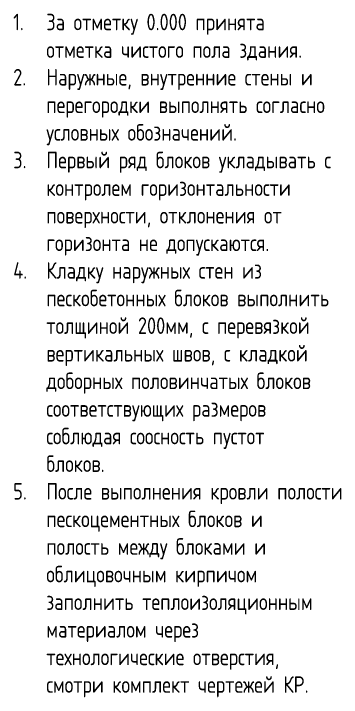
# Model space of a CAD drawing. Header units: millimetres. Extents: x -56498 to 234605, y -296269 to -29969.
# Drawn here: x 100944 to 106487, y -141602 to -130043 of the extents above; entities that cross this region are included whole.
import ezdxf

# ---------------------------------------------------------------- set-up
doc = ezdxf.new("R2010")
doc.units = ezdxf.units.MM
doc.header["$LTSCALE"] = 100
doc.layers.add('Примітки 0.09', color=200, linetype='Continuous', lineweight=9)
doc.styles.add('SPDS', font='SPDS.shx', dxfattribs={"width": 0.9})

msp = doc.modelspace()

# ---------------------------------------------------------------- texts
at = {"layer": 'Примітки 0.09', "ltscale": 1000000.0, "insert": (100936.115, -130043.567), "char_height": 280, "width": 6830.74951, "attachment_point": 1, "style": 'SPDS'}
msp.add_mtext('\\pi-560,l560,t560,653.21;{\\W1;1.^IЗа отметку 0.000 принята \\P\\pi0,t653.21;отметка чистого пола здания.\\P\\pi-560,t560,653.21;2.^IНаружные, внутренние стены и \\P\\pi0,t653.21;перегородки выполнять согласно \\Pусловных обозначений.\\P\\pi-560,t560,653.21;\\A1;3.^IПервый ряд блоков укладывать с \\P\\pi0,t653.21;контролем горизонтальности \\Pповерхности, отклонения от \\Pгоризонта не допускаются.\\P\\pi-560,t560,653.21;4.^IКладку наружных стен из \\P\\pi0,t653.21;пескобетонных блоков выполнить \\Pтолщиной 200мм, с перевязкой \\Pвертикальных швов, с кладкой \\Pдоборных половинчатых блоков \\Pсоответствующих размеров \\Pсоблюдая соосность пустот \\Pблоков.\\P\\pi-560,t560,653.21;5.^IПосле выполнения кровли полости \\P\\pi0,t653.21;пескоцементных блоков и \\Pполость между блоками и \\Pоблицовочным кирпичом \\Pзаполнить \\A0;теплоизоляционным  \\Pматериалом\\A1; через \\Pтехнологические отверстия, \\Pсмотри комплект чертежей КР.}', dxfattribs=at)

doc.saveas('drawing.dxf')
